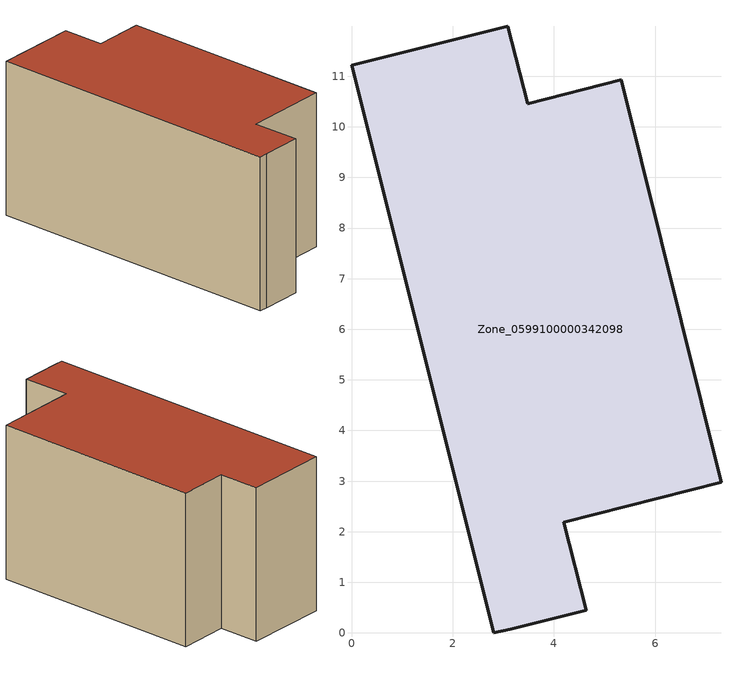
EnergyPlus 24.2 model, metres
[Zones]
Zone_0599100000342098
 floor ground (C_G): 3.48,10.46 5.33,10.93 7.3,2.98 4.19,2.19 4.64,0.45 3.14,0.07 2.81,0 0,11.21 3.09,11.99 z0
 wall outside (C_F): 2.81,0 3.14,0.07 4.64,0.45 4.19,2.19 7.3,2.98 5.33,10.93 3.48,10.46 3.09,11.99 0,11.21 2.81,0 z0:5.93
 roof outside (C_R): 3.09,11.99 0,11.21 2.81,0 3.14,0.07 4.64,0.45 4.19,2.19 7.3,2.98 5.33,10.93 3.48,10.46 z5.93
[BUILDING]
Pand.0599100000342098: North Axis=0; Terrain=City; Loads Convergence Tolerance Value=0.04; Temperature Convergence Tolerance Value=0.4; Solar Distribution=FullExterior; Maximum Number of Warmup Days=25; Minimum Number of Warmup Days=1
[Site:Location]
Rotterdam.The.Hague.AP_ZH_NLD Design_Conditions: Latitude=51.96; Longitude=4.45; Time Zone=1; Elevation=-4.5
[SITE:GROUNDTEMPERATURE:BUILDINGSURFACE]
18, 18, 18, 18, 18, 18, 18, 18, 18, 18, 18, 18
[MATERIAL] Thermal Absorptance=0.9; Solar Absorptance=0.7; Visible Absorptance=0.7
Name | Roughness | Thickness | Conductivity | Density | Specific Heat
G.TI.1992-2005 | MediumSmooth | 0.15 | 0.06 | 540 | 1210
F.TI.1992-2005 | Rough | 0.3 | 0.12 | 1920 | 840
R.TI.1992-2005 | MediumRough | 0.2 | 0.08 | 1500 | 1000
[CONSTRUCTION]
C_G: G.TI.1992-2005
C_F: F.TI.1992-2005
C_R: R.TI.1992-2005
[ZONE]
Zone_0599100000342098: Type=1; Multiplier=1; Ceiling Height=Autocalculate; Volume=Autocalculate; Floor Area=autocalculate; Part of Total Floor Area=Yes
[ZONEINFILTRATION:DESIGNFLOWRATE]
Infil_Zone_0599100000342098: Zone or ZoneList or Space or SpaceList=Zone_0599100000342098; Schedule=AlwaysOn; Design Flow Rate Calculation Method=Flow/Area; Flow Rate per Floor Area=0.0015; Constant Term Coefficient=1; Temperature Term Coefficient=0; Velocity Term Coefficient=0; Velocity Squared Term Coefficient=0
[HVACTEMPLATE:ZONE:IDEALLOADSAIRSYSTEM]
Zone_0599100000342098: Maximum Heating Supply Air Temperature=50; Minimum Cooling Supply Air Temperature=13; Maximum Heating Supply Air Humidity Ratio=0.0156; Minimum Cooling Supply Air Humidity Ratio=0.0077; Heating Limit=NoLimit; Cooling Limit=NoLimit; Dehumidification Control Type=ConstantSensibleHeatRatio; Cooling Sensible Heat Ratio=0.7; Dehumidification Setpoint=60; Humidification Control Type=None; Humidification Setpoint=30; Outdoor Air Method=None; Outdoor Air Flow Rate per Person=0.00944; Outdoor Air Flow Rate per Zone Floor Area=0; Outdoor Air Flow Rate per Zone=0; Demand Controlled Ventilation Type=None; Outdoor Air Economizer Type=NoEconomizer; Heat Recovery Type=None; Sensible Heat Recovery Effectiveness=0.7; Latent Heat Recovery Effectiveness=0.65
[ZONECONTROL:THERMOSTAT]
ThermostatControl_Zone_0599100000342098: Zone or ZoneList=Zone_0599100000342098; Control Type Schedule=DualSetpointControlType; Control 1=Thermostat_Zone_0599100000342098; Temperature Difference Between Cutout And Setpoint=0
[THERMOSTATSETPOINT:DUALSETPOINT]
Thermostat_Zone_0599100000342098: Heating Setpoint Temperature Schedule=HeatingSetpoint_Zone_0599100000342098; Cooling Setpoint Temperature Schedule=CoolingSetpoint_Zone_0599100000342098
[SCHEDULE:COMPACT]
HeatingSetpoint_Zone_0599100000342098: Through: 12/31, For: AllDays, Until: 24:00, 21
CoolingSetpoint_Zone_0599100000342098: Through: 12/31, For: AllDays, Until: 24:00, 24
DualSetpointControlType: Through: 12/31, For: AllDays, Until: 24:00, 4
AlwaysOn: Through: 12/31, For: AllDays, Until: 24:00, 1
